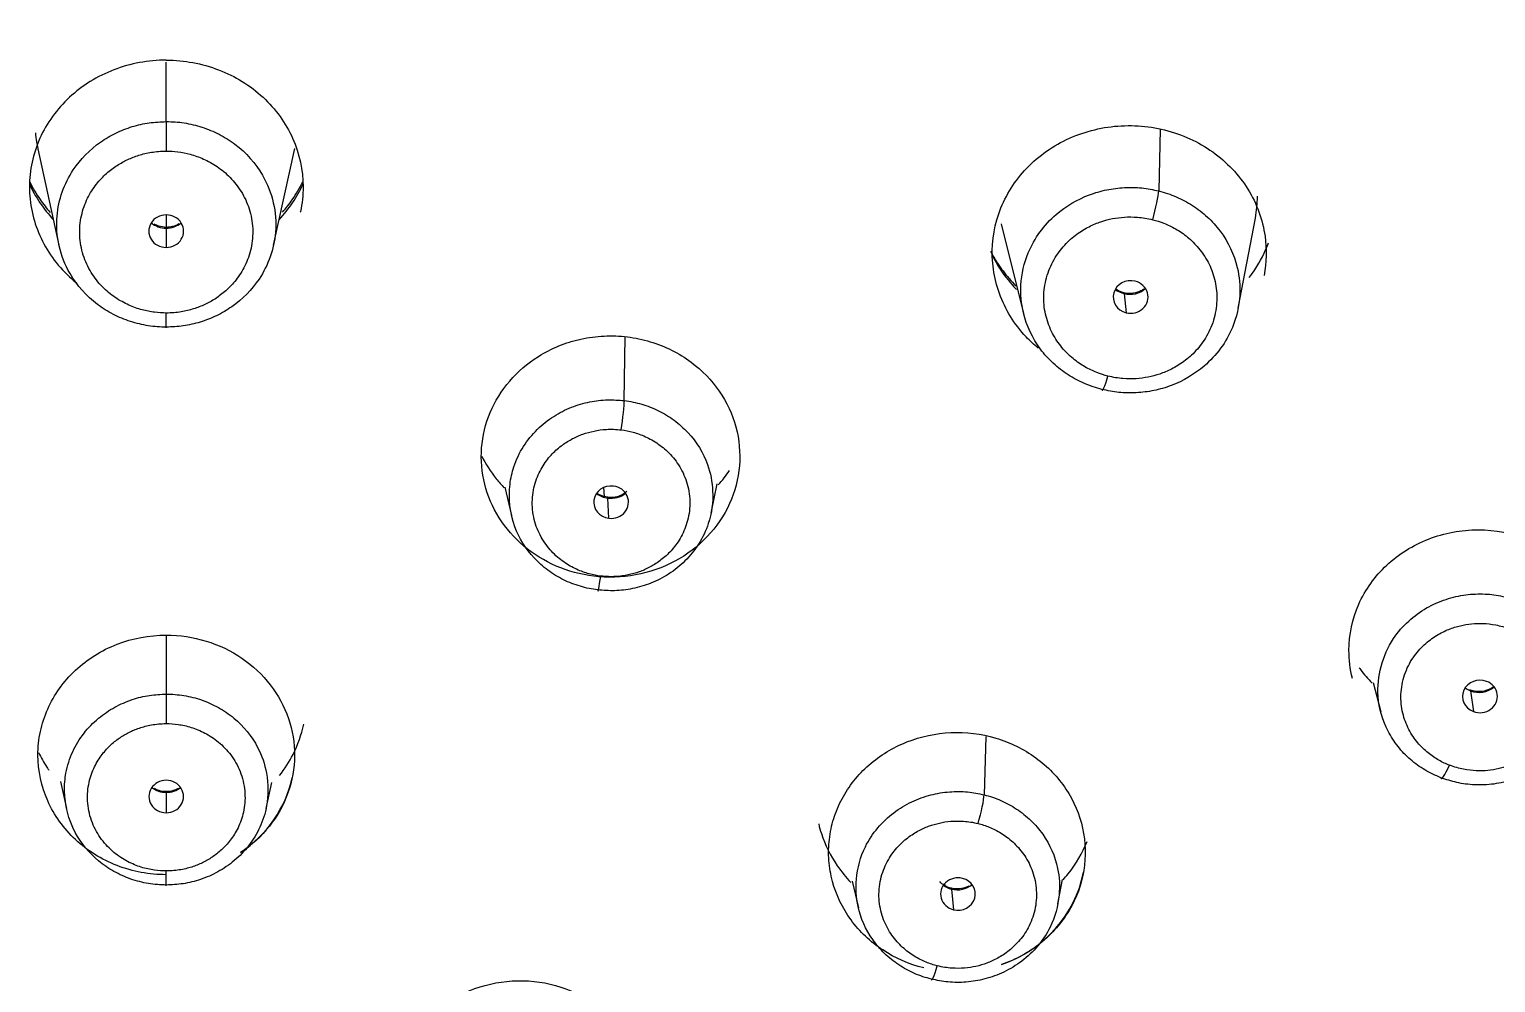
# Model space of a CAD drawing. Extents: x 0 to 1354, y 3495 to 4487.
# Drawn here: x 461.39 to 480.43, y 4143.92 to 4156.29 of the extents above; entities that cross this region are included whole.
import ezdxf

# ---------------------------------------------------------------- set-up
doc = ezdxf.new("R2010")
doc.units = 0
doc.header["$LTSCALE"] = 30
doc.header["$MEASUREMENT"] = 0
doc.layers.add('\\M+5B3DF\\M+5B4E7\\M+5CFDF', color=3, linetype='CONTINUOUS', lineweight=9)

msp = doc.modelspace()

# ---------------------------------------------------------------- linework, layer by layer
at = {"layer": '\\M+5B3DF\\M+5B4E7\\M+5CFDF', "color": 0, "lineweight": -3}
for p, q in [((463.166, 4155.096), (463.166, 4155.867)), ((463.166, 4155.096), (463.166, 4154.713)), ((476.072, 4154.999), (476.053, 4154.197)), ((461.497, 4154.744), (461.773, 4153.493)), ((464.56, 4153.493), (464.835, 4154.745)), ((463.166, 4153.885), (463.166, 4153.724)), ((474.009, 4153.77), (474.299, 4152.605)), ((477.085, 4152.675), (477.308, 4153.845)), ((463.166, 4153.714), (463.166, 4153.724)), ((463.166, 4153.714), (463.166, 4153.463)), ((475.604, 4152.863), (475.629, 4152.616)), ((463.166, 4152.419), (463.166, 4152.612)), ((469.114, 4151.476), (469.125, 4152.305)), ((467.564, 4150.352), (467.649, 4149.984)), ((468.856, 4150.233), (468.85, 4150.35)), ((470.24, 4150.014), (470.318, 4150.394)), ((468.914, 4149.949), (468.9, 4150.211)), ((463.166, 4148.433), (463.166, 4147.668)), ((463.166, 4147.668), (463.166, 4147.285)), ((478.837, 4147.82), (478.935, 4147.438)), ((480.1, 4147.711), (480.139, 4147.444)), ((473.806, 4147.116), (473.785, 4146.362)), ((461.795, 4146.533), (461.87, 4146.183)), ((464.462, 4146.183), (464.535, 4146.521)), ((463.166, 4146.393), (463.166, 4146.403)), ((463.166, 4146.393), (463.166, 4146.128)), ((463.166, 4145.18), (463.166, 4145.373)), ((472.071, 4145.239), (472.153, 4144.894)), ((473.272, 4145.209), (473.274, 4145.184)), ((474.744, 4144.946), (474.805, 4145.264)), ((473.362, 4145.139), (473.387, 4144.871))]:
    msp.add_line(p, q, dxfattribs=at)
for centre, major_axis, ratio, start_param, end_param in [((463.166, 4155.029), (1.943, 0), 0.94582, 3.557279, 3.857724), ((463.166, 4155.029), (-1.943, 0), 0.94582, 2.425461, 2.725906), ((475.975, 4153.93), (-0.073, -0.291), 0.092301, 1.217547, 2.753017), ((463.166, 4153.674), (0.226, 0), 0.93479, 1.570796, 4.712389), ((463.166, 4153.992), (-0.294, 0), 0.94582, 0.852256, 1.570796), ((463.166, 4153.674), (0.226, 0), 0.93479, 4.712389, 7.853982), ((463.166, 4153.992), (-0.294, 0), 0.94582, 1.570796, 2.289337), ((475.688, 4152.82), (0.226, 0), 0.934732, 1.30678, 4.448372), ((475.688, 4152.82), (0.226, 0), 0.934732, 4.448372, 7.589965), ((475.679, 4153.131), (-0.292, -0.008), 0.94557, 0.836616, 1.283211), ((475.526, 4152.583), (0.073, 0.291), 0.092301, 6.034236, 6.275404), ((475.679, 4153.131), (-0.292, -0.008), 0.94557, 1.283211, 2.301727), ((475.393, 4151.901), (0.073, 0.291), 0.092301, 2.892643, 4.35914), ((469.075, 4151.203), (-0.037, -0.298), 0.046549, 1.208999, 2.741549), ((468.943, 4150.158), (0.225, 0), 0.9347, 1.438936, 4.580528), ((468.943, 4150.158), (0.225, 0), 0.9347, 4.580528, 7.722121), ((468.939, 4150.488), (-0.296, -0.004), 0.944942, 0.877205, 1.428065), ((468.861, 4149.923), (-0.037, -0.298), 0.046549, 2.881175, 3.135003), ((468.939, 4150.488), (-0.296, -0.004), 0.944942, 1.428065, 2.262894), ((468.808, 4149.306), (0.037, 0.298), 0.046549, 2.881175, 4.350592), ((480.225, 4147.638), (0.226, 0.001), 0.934583, 1.175439, 4.317031), ((480.213, 4147.97), (-0.296, -0.011), 0.94425, 0.879927, 1.143378), ((479.986, 4147.443), (0.108, 0.28), 0.136474, 6.045744, 6.281027), ((480.213, 4147.97), (-0.296, -0.011), 0.94425, 1.143378, 2.257221), ((480.225, 4147.638), (0.226, 0.001), 0.934583, 4.317031, 7.458624), ((479.829, 4146.852), (0.108, 0.28), 0.136474, 2.904152, 4.373342), ((463.166, 4146.339), (0.225, 0), 0.934626, 1.570796, 4.712389), ((463.166, 4146.339), (0.225, 0), 0.934626, 4.712389, 7.853982), ((463.166, 4146.898), (-1.669, 0), 0.94398, 2.186699, 2.940223), ((463.166, 4146.672), (-0.296, 0), 0.94398, 0.884652, 1.570796), ((463.166, 4146.672), (-0.296, 0), 0.94398, 1.570796, 2.25694), ((473.708, 4146.096), (0.073, 0.291), 0.092301, 4.35914, 5.888469), ((473.446, 4145.074), (0.225, 0), 0.934575, 1.307503, 4.449096), ((473.438, 4145.408), (-0.296, -0.007), 0.943636, 0.885421, 1.288182), ((473.438, 4145.408), (-0.296, -0.007), 0.943636, 1.288182, 2.253487), ((473.446, 4145.074), (0.225, 0), 0.934575, 4.449096, 7.590688), ((473.433, 4145.635), (1.669, 0.037), 0.943636, 5.045678, 6.082513), ((473.284, 4144.859), (0.073, 0.291), 0.092301, 6.028095, 6.281101), ((473.178, 4144.249), (-0.073, -0.291), 0.092301, 6.028095, 7.500733)]:
    msp.add_ellipse(centre, major_axis=major_axis, ratio=ratio, start_param=start_param, end_param=end_param, dxfattribs=at)
for points, knots in [([(498.896, 4161.358), (499.104, 4161.278), (499.527, 4161.115), (500.165, 4160.855), (500.818, 4160.577), (501.484, 4160.28), (502.163, 4159.963), (502.854, 4159.623), (503.554, 4159.259), (504.263, 4158.871), (504.98, 4158.455), (505.703, 4158.01), (506.431, 4157.534), (507.163, 4157.025), (507.897, 4156.481), (508.633, 4155.903), (509.368, 4155.287), (510.101, 4154.635), (510.829, 4153.946), (511.549, 4153.221), (512.259, 4152.461), (512.958, 4151.663), (513.643, 4150.827), (514.312, 4149.95), (514.965, 4149.032), (515.597, 4148.076), (516.206, 4147.085), (516.787, 4146.061), (517.339, 4145.009), (517.862, 4143.931), (518.353, 4142.831), (518.816, 4141.711), (519.252, 4140.565), (519.663, 4139.383), (520.052, 4138.154), (520.425, 4136.867), (520.78, 4135.513), (521.117, 4134.086), (521.433, 4132.58), (521.729, 4130.991), (522.004, 4129.315), (522.257, 4127.548), (522.488, 4125.688), (522.695, 4123.734), (522.877, 4121.685), (523.03, 4119.554), (523.153, 4117.367), (523.244, 4115.167), (523.304, 4113.004), (523.33, 4110.903), (523.326, 4108.866), (523.294, 4106.878), (523.237, 4104.928), (523.157, 4103.02), (523.055, 4101.158), (522.931, 4099.346), (522.783, 4097.572), (522.609, 4095.814), (522.406, 4094.05), (522.167, 4092.265), (521.885, 4090.452), (521.553, 4088.611), (521.166, 4086.749), (520.721, 4084.878), (520.215, 4083.014), (519.647, 4081.177), (519.022, 4079.382), (518.347, 4077.652), (517.618, 4075.978), (516.824, 4074.346), (515.945, 4072.732), (514.964, 4071.131), (513.847, 4069.542), (512.566, 4067.974), (511.116, 4066.445), (509.497, 4064.997), (507.728, 4063.662), (505.837, 4062.44), (503.854, 4061.299), (501.782, 4060.223), (499.625, 4059.195), (497.407, 4058.173), (495.164, 4057.106), (492.948, 4055.937), (490.822, 4054.604), (489.147, 4053.34), (487.855, 4052.208), (486.876, 4051.253), (485.891, 4050.176), (484.918, 4048.973), (483.971, 4047.627), (483.063, 4046.089), (482.199, 4044.282), (481.374, 4042.126), (480.619, 4039.549), (480.001, 4036.51), (479.573, 4033.021), (479.348, 4029.166), (479.203, 4025.046), (479.079, 4020.693), (478.965, 4016.03), (478.866, 4010.967), (478.814, 4007.437), (478.787, 4005.599)], [0, 0, 0, 0, 0.003544, 0.007201, 0.01097, 0.014848, 0.018837, 0.022935, 0.027142, 0.031459, 0.035888, 0.040431, 0.045095, 0.049884, 0.054803, 0.059853, 0.065035, 0.070349, 0.07579, 0.08135, 0.087022, 0.092807, 0.09872, 0.104773, 0.110967, 0.117287, 0.123715, 0.130231, 0.136819, 0.143468, 0.150168, 0.156906, 0.163715, 0.170668, 0.177844, 0.185322, 0.193141, 0.201338, 0.209948, 0.219002, 0.228521, 0.238531, 0.249049, 0.260084, 0.271644, 0.283691, 0.296093, 0.308564, 0.320791, 0.332572, 0.343982, 0.355131, 0.366093, 0.376851, 0.387326, 0.397512, 0.40746, 0.417323, 0.427267, 0.437362, 0.447647, 0.458143, 0.468826, 0.479621, 0.490447, 0.501223, 0.511855, 0.522246, 0.532261, 0.542305, 0.552449, 0.562759, 0.573377, 0.584445, 0.595968, 0.607757, 0.619676, 0.631715, 0.643918, 0.656335, 0.669021, 0.682018, 0.695271, 0.708641, 0.722035, 0.735445, 0.742244, 0.74954, 0.757318, 0.765556, 0.774232, 0.783549, 0.793975, 0.806052, 0.820158, 0.836493, 0.855109, 0.875694, 0.897487, 0.920175, 0.944378, 0.971031, 1, 1, 1, 1]), ([(498.594, 4160.306), (500.412, 4159.607), (502.18, 4158.798), (504.693, 4157.371), (505.508, 4156.859), (507.078, 4155.765), (507.835, 4155.182), (510.014, 4153.338), (511.347, 4151.984), (513.746, 4149.084), (514.807, 4147.534), (516.658, 4144.299), (517.447, 4142.612), (518.801, 4139.163), (519.358, 4137.397), (520.298, 4133.824), (520.676, 4132.017), (521.302, 4128.381), (521.551, 4126.553), (521.958, 4122.889), (522.114, 4121.052), (522.354, 4117.373), (522.439, 4115.532), (522.593, 4110.005), (522.551, 4106.318), (522.285, 4100.795), (522.163, 4098.955), (521.826, 4095.284), (521.614, 4093.452), (521.072, 4089.804), (520.74, 4087.988), (519.919, 4084.388), (519.431, 4082.604), (518.265, 4079.09), (517.593, 4077.358), (516.413, 4074.831), (515.992, 4074), (515.085, 4072.37), (514.6, 4071.57), (513.029, 4069.241), (511.819, 4067.782), (509.771, 4065.801), (509.049, 4065.177), (507.535, 4064.004), (506.744, 4063.455), (505.118, 4062.415), (504.283, 4061.925), (502.586, 4060.987), (501.724, 4060.54), (499.108, 4059.247), (497.325, 4058.447), (494.701, 4057.158), (493.835, 4056.713), (492.142, 4055.761), (491.317, 4055.252), (489.725, 4054.156), (488.957, 4053.57), (487.49, 4052.318), (486.792, 4051.652), (485.471, 4050.241), (484.848, 4049.497), (483.701, 4047.936), (483.179, 4047.117), (482.26, 4045.409), (481.86, 4044.522), (481.151, 4042.708), (480.842, 4041.781), (480.036, 4038.964), (479.665, 4037.037), (479.158, 4033.15), (479.026, 4031.189), (478.834, 4027.264), (478.769, 4025.298), (478.647, 4021.363), (478.591, 4019.394), (478.444, 4013.486), (478.372, 4009.543), (478.322, 4005.599)], [0, 0, 0, 0, 0.03125, 0.03125, 0.046875, 0.046875, 0.0625, 0.0625, 0.09375, 0.09375, 0.125, 0.125, 0.15625, 0.15625, 0.1875, 0.1875, 0.21875, 0.21875, 0.25, 0.25, 0.28125, 0.28125, 0.3125, 0.3125, 0.375, 0.375, 0.40625, 0.40625, 0.4375, 0.4375, 0.46875, 0.46875, 0.5, 0.5, 0.53125, 0.53125, 0.546875, 0.546875, 0.5625, 0.5625, 0.59375, 0.59375, 0.609375, 0.609375, 0.625, 0.625, 0.640625, 0.640625, 0.65625, 0.65625, 0.6875, 0.6875, 0.703125, 0.703125, 0.71875, 0.71875, 0.734375, 0.734375, 0.75, 0.75, 0.765625, 0.765625, 0.78125, 0.78125, 0.796875, 0.796875, 0.8125, 0.8125, 0.84375, 0.84375, 0.875, 0.875, 0.90625, 0.90625, 0.9375, 0.9375, 1, 1, 1, 1]), ([(498.048, 4158.561), (499.537, 4157.987), (500.991, 4157.335), (503.081, 4156.207), (503.762, 4155.806), (505.084, 4154.951), (505.725, 4154.496), (507.584, 4153.058), (508.739, 4152.003), (510.862, 4149.74), (511.83, 4148.532), (513.568, 4145.995), (514.339, 4144.667), (515.694, 4141.93), (516.278, 4140.521), (517.804, 4136.224), (518.517, 4133.268), (519.308, 4128.796), (519.526, 4127.298), (519.894, 4124.296), (520.044, 4122.791), (520.417, 4118.271), (520.56, 4115.25), (520.636, 4110.717), (520.638, 4109.206), (520.597, 4106.184), (520.554, 4104.673), (520.42, 4101.654), (520.327, 4100.145), (520.086, 4097.131), (519.937, 4095.626), (519.387, 4091.124), (518.877, 4088.136), (517.767, 4083.729), (517.34, 4082.272), (516.354, 4079.399), (515.796, 4077.981), (514.522, 4075.209), (513.81, 4073.852), (512.18, 4071.249), (511.258, 4070.005), (509.698, 4068.277), (509.148, 4067.723), (507.992, 4066.671), (507.385, 4066.174), (505.494, 4064.757), (504.148, 4063.913), (502.068, 4062.746), (501.364, 4062.374), (499.94, 4061.655), (499.22, 4061.307), (497.053, 4060.279), (495.596, 4059.613), (493.446, 4058.543), (492.736, 4058.174), (491.338, 4057.396), (490.652, 4056.987), (489.311, 4056.118), (488.657, 4055.66), (487.706, 4054.933), (487.393, 4054.684), (486.779, 4054.174), (486.478, 4053.913), (485.881, 4053.384), (485.585, 4053.118), (484.991, 4052.582), (484.694, 4052.312), (483.812, 4051.489), (483.237, 4050.921), (482.168, 4049.711), (481.671, 4049.072), (480.772, 4047.729), (480.371, 4047.025), (479.653, 4045.576), (479.334, 4044.832), (478.76, 4043.32), (478.506, 4042.552), (477.821, 4040.226), (477.47, 4038.645), (477.193, 4037.052)], [0, 0, 0, 0, 0.03125, 0.03125, 0.046875, 0.046875, 0.0625, 0.0625, 0.09375, 0.09375, 0.125, 0.125, 0.15625, 0.15625, 0.1875, 0.1875, 0.25, 0.25, 0.28125, 0.28125, 0.3125, 0.3125, 0.375, 0.375, 0.40625, 0.40625, 0.4375, 0.4375, 0.46875, 0.46875, 0.5, 0.5, 0.5625, 0.5625, 0.59375, 0.59375, 0.625, 0.625, 0.65625, 0.65625, 0.6875, 0.6875, 0.703125, 0.703125, 0.71875, 0.71875, 0.75, 0.75, 0.765625, 0.765625, 0.78125, 0.78125, 0.8125, 0.8125, 0.828125, 0.828125, 0.84375, 0.84375, 0.859375, 0.859375, 0.867188, 0.867188, 0.875, 0.875, 0.882813, 0.882813, 0.890625, 0.890625, 0.90625, 0.90625, 0.921875, 0.921875, 0.9375, 0.9375, 0.953125, 0.953125, 0.96875, 0.96875, 1, 1, 1, 1]), ([(477.479, 4036.988), (477.514, 4037.19), (477.594, 4037.649), (477.743, 4038.418), (477.942, 4039.344), (478.182, 4040.346), (478.558, 4041.75), (479.034, 4043.258), (479.749, 4045.107), (480.557, 4046.812), (481.569, 4048.451), (482.475, 4049.612), (483.174, 4050.395), (483.72, 4050.964), (484.274, 4051.514), (484.896, 4052.101), (485.556, 4052.699), (486.279, 4053.336), (487.009, 4053.963), (487.729, 4054.55), (488.497, 4055.146), (489.606, 4055.948), (491.134, 4056.933), (493.076, 4058.015), (495.111, 4059.026), (497.684, 4060.238), (500.38, 4061.506), (502.737, 4062.753), (504.255, 4063.645), (505.394, 4064.366), (507.42, 4065.757), (509.41, 4067.484), (511.2, 4069.52), (512.347, 4071.021), (513.485, 4072.763), (514.592, 4074.748), (515.655, 4076.97), (516.656, 4079.43), (517.576, 4082.125), (518.696, 4086.112), (519.683, 4091.185), (520.366, 4097.065), (520.727, 4102.371), (520.873, 4107.087), (520.883, 4111.209), (520.799, 4114.734), (520.663, 4117.66), (520.51, 4119.989), (520.37, 4121.722), (520.265, 4122.858), (520.029, 4125.221), (519.591, 4128.685), (518.759, 4133.098), (517.87, 4136.521), (516.72, 4140.04), (515.134, 4143.756), (512.786, 4147.647), (510.218, 4150.803), (507.625, 4153.277), (505.162, 4155.143), (502.955, 4156.485), (501.114, 4157.427), (499.704, 4158.062), (498.76, 4158.452), (498.289, 4158.636), (498.135, 4158.696)], [0, 0, 0, 0, 0.003976, 0.009037, 0.015181, 0.02234, 0.029033, 0.04339, 0.053009, 0.067553, 0.080041, 0.090497, 0.096214, 0.100508, 0.105868, 0.11143, 0.117193, 0.123269, 0.130297, 0.136094, 0.141538, 0.149425, 0.163015, 0.17726, 0.192999, 0.207436, 0.232823, 0.251111, 0.25955, 0.267329, 0.277588, 0.307897, 0.319194, 0.331856, 0.345879, 0.361259, 0.378, 0.3961, 0.415561, 0.436382, 0.481194, 0.521892, 0.558479, 0.590959, 0.619335, 0.643607, 0.663774, 0.679837, 0.691795, 0.699649, 0.703397, 0.740803, 0.771616, 0.795835, 0.813454, 0.847523, 0.878173, 0.905401, 0.929204, 0.949582, 0.966531, 0.980047, 0.990129, 0.99678, 1, 1, 1, 1]), ([(463.166, 4155.893), (463.049, 4155.893), (462.933, 4155.882), (462.706, 4155.84), (462.593, 4155.809), (462.378, 4155.726), (462.276, 4155.676), (462.083, 4155.557), (461.992, 4155.487), (461.746, 4155.26), (461.614, 4155.077), (461.436, 4154.681), (461.39, 4154.464), (461.389, 4154.142), (461.401, 4154.033), (461.446, 4153.822), (461.48, 4153.719), (461.568, 4153.519), (461.624, 4153.422), (461.752, 4153.243), (461.826, 4153.159), (461.942, 4153.051), (461.976, 4153.022), (462.011, 4152.994)], [0, 0, 0, 0, 0.080652, 0.080652, 0.161303, 0.161303, 0.241955, 0.241955, 0.322607, 0.322607, 0.48391, 0.48391, 0.645213, 0.645213, 0.725865, 0.725865, 0.806517, 0.806517, 0.887168, 0.887168, 0.96782, 0.96782, 1, 1, 1, 1]), ([(463.166, 4155.893), (463.284, 4155.893), (463.399, 4155.882), (463.626, 4155.84), (463.739, 4155.809), (463.954, 4155.726), (464.056, 4155.676), (464.249, 4155.557), (464.341, 4155.487), (464.586, 4155.26), (464.719, 4155.077), (464.896, 4154.681), (464.942, 4154.464), (464.943, 4154.142), (464.931, 4154.033), (464.908, 4153.925), (464.907, 4153.922), (464.907, 4153.92)], [0, 0, 0, 0, 0.110819, 0.110819, 0.221637, 0.221637, 0.332456, 0.332456, 0.443275, 0.443275, 0.664912, 0.664912, 0.88655, 0.88655, 0.997368, 0.997368, 1, 1, 1, 1]), ([(461.748, 4153.87), (461.748, 4153.87), (461.766, 4154.082), (461.897, 4154.451), (462.228, 4154.787), (462.508, 4154.952), (462.721, 4155.035), (462.942, 4155.087), (463.092, 4155.093), (463.166, 4155.096)], [0, 0, 0, 0, 0.000016, 0.319397, 0.567663, 0.678525, 0.78753, 0.894686, 1, 1, 1, 1]), ([(463.166, 4155.096), (463.205, 4155.095), (463.283, 4155.094), (463.399, 4155.08), (463.516, 4155.057), (463.631, 4155.025), (463.744, 4154.983), (463.853, 4154.932), (463.959, 4154.872), (464.176, 4154.723), (464.503, 4154.358), (464.605, 4153.917), (464.585, 4153.663)], [0, 0, 0, 0, 0.049979, 0.100476, 0.151493, 0.203029, 0.255087, 0.307666, 0.360769, 0.414396, 0.653932, 1, 1, 1, 1]), ([(461.467, 4154.951), (461.47, 4154.911), (461.475, 4154.872), (461.485, 4154.804), (461.491, 4154.775), (461.497, 4154.746)], [0, 0, 0, 0, 0.572546, 0.572546, 1, 1, 1, 1]), ([(474.489, 4152.156), (474.433, 4152.202), (474.381, 4152.251), (474.255, 4152.385), (474.186, 4152.475), (474.013, 4152.755), (473.936, 4152.966), (473.876, 4153.393), (473.891, 4153.614), (473.981, 4153.926), (474.023, 4154.029), (474.126, 4154.222), (474.187, 4154.313), (474.328, 4154.485), (474.409, 4154.565), (474.583, 4154.706), (474.677, 4154.769), (474.881, 4154.878), (474.987, 4154.922), (475.206, 4154.991), (475.321, 4155.016), (475.668, 4155.058), (475.903, 4155.044), (476.13, 4154.988)], [0, 0, 0, 0, 0.046903, 0.046903, 0.120219, 0.120219, 0.266849, 0.266849, 0.413479, 0.413479, 0.486794, 0.486794, 0.560109, 0.560109, 0.633424, 0.633424, 0.70674, 0.70674, 0.780055, 0.780055, 0.85337, 0.85337, 1, 1, 1, 1]), ([(476.13, 4154.988), (476.244, 4154.959), (476.353, 4154.921), (476.561, 4154.826), (476.661, 4154.768), (476.846, 4154.637), (476.93, 4154.563), (477.084, 4154.401), (477.153, 4154.312), (477.327, 4154.032), (477.403, 4153.822), (477.457, 4153.441), (477.453, 4153.269), (477.421, 4153.101)], [0, 0, 0, 0, 0.132035, 0.132035, 0.26407, 0.26407, 0.396105, 0.396105, 0.52814, 0.52814, 0.79221, 0.79221, 1, 1, 1, 1]), ([(462.046, 4153.747), (462.05, 4153.79), (462.069, 4153.918), (462.139, 4154.109), (462.256, 4154.29), (462.391, 4154.43), (462.528, 4154.532), (462.664, 4154.606), (462.807, 4154.662), (462.968, 4154.701), (463.097, 4154.713), (463.166, 4154.713)], [0, 0, 0, 0, 0.058824, 0.176471, 0.294118, 0.411765, 0.529412, 0.647059, 0.764706, 0.882353, 1, 1, 1, 1]), ([(461.392, 4154.318), (461.431, 4154.238), (461.477, 4154.16), (461.569, 4154.026), (461.613, 4153.97), (461.66, 4153.917)], [0, 0, 0, 0, 0.562262, 0.562262, 1, 1, 1, 1]), ([(464.677, 4153.922), (464.722, 4153.973), (464.764, 4154.027), (464.855, 4154.158), (464.9, 4154.236), (464.939, 4154.316)], [0, 0, 0, 0, 0.427576, 0.427576, 1, 1, 1, 1]), ([(474.264, 4152.975), (474.272, 4153.118), (474.35, 4153.463), (474.663, 4153.89), (475.063, 4154.126), (475.375, 4154.216), (475.605, 4154.245), (475.833, 4154.242), (475.98, 4154.212), (476.053, 4154.197)], [0, 0, 0, 0, 0.179912, 0.434567, 0.636587, 0.72977, 0.821395, 0.91147, 1, 1, 1, 1]), ([(476.053, 4154.197), (476.091, 4154.187), (476.168, 4154.165), (476.28, 4154.122), (476.389, 4154.07), (476.493, 4154.009), (476.593, 4153.938), (476.687, 4153.859), (476.773, 4153.771), (476.938, 4153.571), (477.086, 4153.261), (477.111, 4152.964), (477.105, 4152.843)], [0, 0, 0, 0, 0.06207, 0.124821, 0.188254, 0.252369, 0.317168, 0.382653, 0.448824, 0.515683, 0.802226, 1, 1, 1, 1]), ([(463.166, 4152.429), (463.127, 4152.43), (463.049, 4152.432), (462.932, 4152.446), (462.816, 4152.469), (462.701, 4152.501), (462.588, 4152.543), (462.478, 4152.594), (462.372, 4152.654), (462.157, 4152.803), (461.827, 4153.169), (461.726, 4153.613), (461.748, 4153.87)], [0, 0, 0, 0, 0.049857, 0.100232, 0.151127, 0.20254, 0.254472, 0.30692, 0.359886, 0.413367, 0.650999, 1, 1, 1, 1]), ([(463.166, 4153.724), (463.131, 4153.725), (463.077, 4153.733), (463.028, 4153.754), (463.009, 4153.765)], [0, 0, 0, 0, 0.595107, 1, 1, 1, 1]), ([(463.33, 4153.769), (463.305, 4153.754), (463.252, 4153.731), (463.195, 4153.724), (463.166, 4153.724)], [0, 0, 0, 0, 0.527021, 1, 1, 1, 1]), ([(463.166, 4152.612), (463.117, 4152.612), (463.015, 4152.618), (462.856, 4152.649), (462.681, 4152.709), (462.503, 4152.807), (462.332, 4152.947), (462.185, 4153.132), (462.079, 4153.359), (462.04, 4153.574), (462.043, 4153.705), (462.046, 4153.747)], [0, 0, 0, 0, 0.117647, 0.235294, 0.352941, 0.470588, 0.588235, 0.705882, 0.82353, 0.941177, 1, 1, 1, 1]), ([(464.585, 4153.663), (464.585, 4153.661), (464.567, 4153.445), (464.435, 4153.074), (464.102, 4152.737), (463.823, 4152.573), (463.609, 4152.49), (463.389, 4152.439), (463.24, 4152.433), (463.166, 4152.429)], [0, 0, 0, 0, 0.003201, 0.32364, 0.569663, 0.680342, 0.788961, 0.895515, 1, 1, 1, 1]), ([(473.868, 4153.416), (473.896, 4153.362), (473.968, 4153.239), (474.082, 4153.088), (474.169, 4152.994), (474.201, 4152.963)], [0, 0, 0, 0, 0.324746, 0.763059, 1, 1, 1, 1]), ([(477.229, 4153.074), (477.254, 4153.106), (477.354, 4153.247), (477.432, 4153.4), (477.478, 4153.522)], [0, 0, 0, 0, 0.236509, 1, 1, 1, 1]), ([(473.888, 4153.368), (473.903, 4153.337), (473.978, 4153.195), (474.087, 4153.045), (474.189, 4152.934), (474.205, 4152.917)], [0, 0, 0, 0, 0.190538, 0.874611, 1, 1, 1, 1]), ([(475.316, 4151.621), (475.278, 4151.631), (475.201, 4151.652), (475.089, 4151.696), (474.98, 4151.748), (474.875, 4151.809), (474.776, 4151.88), (474.682, 4151.96), (474.595, 4152.047), (474.431, 4152.247), (474.284, 4152.557), (474.258, 4152.854), (474.264, 4152.975)], [0, 0, 0, 0, 0.062104, 0.124908, 0.188412, 0.252614, 0.317514, 0.383112, 0.449406, 0.516396, 0.801856, 1, 1, 1, 1]), ([(477.105, 4152.843), (477.097, 4152.7), (477.019, 4152.354), (476.704, 4151.927), (476.303, 4151.691), (475.993, 4151.601), (475.763, 4151.572), (475.535, 4151.576), (475.389, 4151.606), (475.316, 4151.621)], [0, 0, 0, 0, 0.179301, 0.436344, 0.636901, 0.730358, 0.82203, 0.911911, 1, 1, 1, 1]), ([(475.599, 4152.874), (475.566, 4152.883), (475.529, 4152.898), (475.499, 4152.92), (475.493, 4152.924)], [0, 0, 0, 0, 0.824764, 1, 1, 1, 1]), ([(475.859, 4152.921), (475.835, 4152.904), (475.777, 4152.875), (475.684, 4152.86), (475.624, 4152.868), (475.599, 4152.874)], [0, 0, 0, 0, 0.337664, 0.722033, 1, 1, 1, 1]), ([(467.998, 4152.049), (468.082, 4152.102), (468.171, 4152.148), (468.309, 4152.204), (468.356, 4152.221), (468.428, 4152.243), (468.453, 4152.25), (468.501, 4152.263), (468.526, 4152.269), (468.65, 4152.296), (468.75, 4152.309), (468.901, 4152.316), (468.951, 4152.317), (469.053, 4152.313), (469.104, 4152.309), (469.154, 4152.302)], [0, 0, 0, 0, 0.25, 0.25, 0.375, 0.375, 0.4375, 0.4375, 0.5, 0.5, 0.75, 0.75, 0.875, 0.875, 1, 1, 1, 1]), ([(468.716, 4149.198), (468.547, 4149.219), (468.385, 4149.263), (468.077, 4149.396), (467.935, 4149.483), (467.558, 4149.801), (467.378, 4150.086), (467.263, 4150.545), (467.249, 4150.705), (467.273, 4151.019), (467.311, 4151.176), (467.434, 4151.468), (467.52, 4151.607), (467.731, 4151.853), (467.856, 4151.96), (467.998, 4152.049)], [0, 0, 0, 0, 0.125, 0.125, 0.25, 0.25, 0.5, 0.5, 0.625, 0.625, 0.75, 0.75, 0.875, 0.875, 1, 1, 1, 1]), ([(469.982, 4151.974), (470.125, 4151.868), (470.246, 4151.743), (470.445, 4151.455), (470.517, 4151.3), (470.652, 4150.805), (470.623, 4150.452), (470.338, 4149.826), (470.085, 4149.56), (469.612, 4149.307), (469.439, 4149.247), (469.083, 4149.181), (468.898, 4149.176), (468.716, 4149.198)], [0, 0, 0, 0, 0.125, 0.125, 0.25, 0.25, 0.5, 0.5, 0.75, 0.75, 0.875, 0.875, 1, 1, 1, 1]), ([(467.63, 4150.393), (467.639, 4150.469), (467.677, 4150.64), (467.793, 4150.883), (467.973, 4151.105), (468.188, 4151.276), (468.421, 4151.395), (468.659, 4151.465), (468.892, 4151.493), (469.042, 4151.482), (469.114, 4151.476)], [0, 0, 0, 0, 0.114872, 0.263642, 0.404957, 0.538826, 0.665258, 0.784261, 0.895839, 1, 1, 1, 1]), ([(469.114, 4151.476), (469.152, 4151.471), (469.228, 4151.459), (469.341, 4151.431), (469.451, 4151.393), (469.559, 4151.346), (469.663, 4151.289), (469.762, 4151.222), (469.855, 4151.146), (470.03, 4150.975), (470.203, 4150.697), (470.256, 4150.419), (470.261, 4150.301)], [0, 0, 0, 0, 0.062413, 0.125601, 0.189564, 0.254304, 0.319823, 0.386121, 0.4532, 0.52106, 0.798951, 1, 1, 1, 1]), ([(467.263, 4150.757), (467.315, 4150.653), (467.406, 4150.51), (467.518, 4150.382), (467.554, 4150.344)], [0, 0, 0, 0, 0.691409, 1, 1, 1, 1]), ([(468.769, 4149.019), (468.731, 4149.025), (468.655, 4149.036), (468.542, 4149.065), (468.431, 4149.103), (468.323, 4149.15), (468.219, 4149.207), (468.12, 4149.274), (468.027, 4149.35), (467.855, 4149.518), (467.646, 4149.852), (467.607, 4150.207), (467.63, 4150.393)], [0, 0, 0, 0, 0.056317, 0.113273, 0.170868, 0.229102, 0.287973, 0.347481, 0.407626, 0.468406, 0.711955, 1, 1, 1, 1]), ([(470.261, 4150.301), (470.268, 4150.158), (470.236, 4149.916), (470.091, 4149.614), (469.913, 4149.392), (469.699, 4149.221), (469.465, 4149.101), (469.227, 4149.031), (468.993, 4149.002), (468.842, 4149.013), (468.769, 4149.019)], [0, 0, 0, 0, 0.195202, 0.329758, 0.457808, 0.579337, 0.694331, 0.80278, 0.904672, 1, 1, 1, 1]), ([(468.898, 4150.221), (468.863, 4150.226), (468.822, 4150.238), (468.785, 4150.257), (468.776, 4150.262)], [0, 0, 0, 0, 0.760966, 1, 1, 1, 1]), ([(469.148, 4150.297), (469.126, 4150.277), (469.072, 4150.241), (468.979, 4150.217), (468.918, 4150.218), (468.892, 4150.222)], [0, 0, 0, 0, 0.341911, 0.732189, 1, 1, 1, 1]), ([(478.569, 4147.872), (478.538, 4147.991), (478.523, 4148.113), (478.523, 4148.438), (478.567, 4148.644), (478.692, 4148.927), (478.745, 4149.019), (478.867, 4149.189), (478.936, 4149.268), (479.091, 4149.413), (479.178, 4149.479), (479.359, 4149.592), (479.456, 4149.64), (479.66, 4149.72), (479.766, 4149.749), (479.98, 4149.789), (480.091, 4149.799), (480.421, 4149.799), (480.639, 4149.759), (480.844, 4149.68)], [0, 0, 0, 0, 0.106325, 0.106325, 0.28506, 0.28506, 0.374427, 0.374427, 0.463795, 0.463795, 0.553162, 0.553162, 0.64253, 0.64253, 0.731897, 0.731897, 0.821265, 0.821265, 1, 1, 1, 1]), ([(478.902, 4147.636), (478.883, 4147.897), (478.983, 4148.27), (479.287, 4148.62), (479.522, 4148.791), (479.777, 4148.904), (480.035, 4148.963), (480.285, 4148.973), (480.517, 4148.944), (480.659, 4148.897), (480.727, 4148.874)], [0, 0, 0, 0, 0.309856, 0.425843, 0.536021, 0.640396, 0.738977, 0.831767, 0.918774, 1, 1, 1, 1]), ([(463.166, 4145.325), (463.056, 4145.325), (462.948, 4145.335), (462.735, 4145.374), (462.629, 4145.404), (462.427, 4145.482), (462.331, 4145.53), (462.15, 4145.643), (462.065, 4145.708), (461.834, 4145.923), (461.71, 4146.097), (461.544, 4146.471), (461.5, 4146.675), (461.5, 4146.979), (461.511, 4147.082), (461.553, 4147.281), (461.585, 4147.378), (461.668, 4147.566), (461.72, 4147.657), (461.841, 4147.826), (461.909, 4147.904), (462.065, 4148.049), (462.149, 4148.114), (462.329, 4148.227), (462.427, 4148.275), (462.729, 4148.393), (462.946, 4148.433), (463.166, 4148.433)], [0, 0, 0, 0, 0.0625, 0.0625, 0.125, 0.125, 0.1875, 0.1875, 0.25, 0.25, 0.375, 0.375, 0.5, 0.5, 0.5625, 0.5625, 0.625, 0.625, 0.6875, 0.6875, 0.75, 0.75, 0.8125, 0.8125, 0.875, 0.875, 1, 1, 1, 1]), ([(463.166, 4148.433), (463.343, 4148.433), (463.515, 4148.407), (463.85, 4148.305), (464.007, 4148.231), (464.432, 4147.941), (464.646, 4147.663), (464.806, 4147.197), (464.833, 4147.032), (464.831, 4146.707), (464.802, 4146.542), (464.692, 4146.234), (464.609, 4146.085), (464.402, 4145.824), (464.275, 4145.707), (464.13, 4145.611)], [0, 0, 0, 0, 0.125, 0.125, 0.25, 0.25, 0.5, 0.5, 0.625, 0.625, 0.75, 0.75, 0.875, 0.875, 1, 1, 1, 1]), ([(478.654, 4148.01), (478.66, 4148.002), (478.712, 4147.932), (478.769, 4147.865), (478.824, 4147.809)], [0, 0, 0, 0, 0.115746, 1, 1, 1, 1]), ([(461.845, 4146.415), (461.844, 4146.492), (461.858, 4146.666), (461.94, 4146.92), (462.087, 4147.162), (462.276, 4147.357), (462.491, 4147.503), (462.717, 4147.601), (462.943, 4147.658), (463.094, 4147.665), (463.166, 4147.668)], [0, 0, 0, 0, 0.115231, 0.263928, 0.40518, 0.538994, 0.665378, 0.784337, 0.895876, 1, 1, 1, 1]), ([(463.166, 4147.668), (463.204, 4147.667), (463.281, 4147.665), (463.397, 4147.65), (463.512, 4147.627), (463.626, 4147.593), (463.737, 4147.548), (463.845, 4147.494), (463.948, 4147.431), (464.145, 4147.282), (464.354, 4147.027), (464.446, 4146.758), (464.467, 4146.642)], [0, 0, 0, 0, 0.062448, 0.125679, 0.189692, 0.25449, 0.320074, 0.386444, 0.453601, 0.521547, 0.799027, 1, 1, 1, 1]), ([(481.541, 4147.811), (481.558, 4147.553), (481.457, 4147.185), (481.156, 4146.839), (480.922, 4146.667), (480.668, 4146.554), (480.41, 4146.494), (480.16, 4146.484), (479.926, 4146.513), (479.784, 4146.56), (479.715, 4146.583)], [0, 0, 0, 0, 0.30684, 0.422729, 0.533015, 0.637686, 0.736729, 0.830134, 0.917894, 1, 1, 1, 1]), ([(480.395, 4147.758), (480.387, 4147.753), (480.352, 4147.73), (480.278, 4147.702), (480.179, 4147.698), (480.12, 4147.713), (480.094, 4147.723)], [0, 0, 0, 0, 0.097826, 0.411568, 0.741371, 1, 1, 1, 1]), ([(479.715, 4146.583), (479.68, 4146.598), (479.609, 4146.627), (479.508, 4146.682), (479.412, 4146.746), (479.321, 4146.818), (479.236, 4146.898), (479.159, 4146.987), (479.09, 4147.082), (478.97, 4147.287), (478.914, 4147.479), (478.902, 4147.636), (478.902, 4147.636)], [0, 0, 0, 0, 0.079086, 0.159072, 0.239956, 0.321737, 0.404415, 0.487989, 0.572458, 0.657821, 0.999961, 1, 1, 1, 1]), ([(464.637, 4146.611), (464.704, 4146.697), (464.839, 4146.908), (464.922, 4147.141), (464.951, 4147.276)], [0, 0, 0, 0, 0.438401, 1, 1, 1, 1]), ([(473.001, 4144.115), (472.809, 4144.163), (472.631, 4144.241), (472.308, 4144.455), (472.169, 4144.586), (471.946, 4144.89), (471.865, 4145.059), (471.793, 4145.327), (471.777, 4145.417), (471.764, 4145.599), (471.766, 4145.692), (471.787, 4145.875), (471.806, 4145.964), (471.861, 4146.14), (471.897, 4146.227), (471.985, 4146.391), (472.036, 4146.469), (472.153, 4146.616), (472.219, 4146.685), (472.434, 4146.874), (472.602, 4146.976), (472.963, 4147.118), (473.159, 4147.16), (473.55, 4147.177), (473.75, 4147.153), (474.123, 4147.042), (474.301, 4146.955), (474.61, 4146.73), (474.745, 4146.591), (474.951, 4146.28), (475.026, 4146.106), (475.104, 4145.748), (475.109, 4145.561), (475.05, 4145.199), (474.985, 4145.022), (474.842, 4144.782), (474.786, 4144.705), (474.662, 4144.563), (474.594, 4144.498), (474.371, 4144.318), (474.198, 4144.223), (474.012, 4144.159)], [0, 0, 0, 0, 0.0625, 0.0625, 0.125, 0.125, 0.1875, 0.1875, 0.21875, 0.21875, 0.25, 0.25, 0.28125, 0.28125, 0.3125, 0.3125, 0.34375, 0.34375, 0.375, 0.375, 0.4375, 0.4375, 0.5, 0.5, 0.5625, 0.5625, 0.625, 0.625, 0.6875, 0.6875, 0.75, 0.75, 0.8125, 0.8125, 0.875, 0.875, 0.90625, 0.90625, 0.9375, 0.9375, 1, 1, 1, 1]), ([(461.507, 4146.911), (461.539, 4146.845), (461.584, 4146.767), (461.634, 4146.693), (461.643, 4146.681)], [0, 0, 0, 0, 0.827822, 1, 1, 1, 1]), ([(464.467, 4146.642), (464.493, 4146.501), (464.495, 4146.257), (464.393, 4145.94), (464.247, 4145.699), (464.059, 4145.504), (463.844, 4145.357), (463.618, 4145.259), (463.39, 4145.201), (463.239, 4145.194), (463.166, 4145.191)], [0, 0, 0, 0, 0.195547, 0.329942, 0.457866, 0.579306, 0.69425, 0.802686, 0.904606, 1, 1, 1, 1]), ([(463.166, 4145.191), (463.128, 4145.192), (463.05, 4145.194), (462.934, 4145.209), (462.819, 4145.233), (462.705, 4145.267), (462.594, 4145.311), (462.486, 4145.365), (462.383, 4145.429), (462.19, 4145.575), (461.936, 4145.881), (461.849, 4146.228), (461.845, 4146.415)], [0, 0, 0, 0, 0.056377, 0.113393, 0.171049, 0.229342, 0.288274, 0.347843, 0.408049, 0.468891, 0.711804, 1, 1, 1, 1]), ([(463.172, 4146.403), (463.137, 4146.403), (463.083, 4146.41), (463.032, 4146.431), (463.014, 4146.441)], [0, 0, 0, 0, 0.598389, 1, 1, 1, 1]), ([(463.319, 4146.441), (463.299, 4146.43), (463.25, 4146.411), (463.197, 4146.403), (463.166, 4146.403)], [0, 0, 0, 0, 0.439165, 1, 1, 1, 1]), ([(472.127, 4145.266), (472.14, 4145.412), (472.206, 4145.652), (472.394, 4145.936), (472.603, 4146.134), (472.84, 4146.277), (473.088, 4146.366), (473.333, 4146.406), (473.568, 4146.406), (473.714, 4146.376), (473.785, 4146.362)], [0, 0, 0, 0, 0.198817, 0.333464, 0.461369, 0.582541, 0.696985, 0.804706, 0.90571, 1, 1, 1, 1]), ([(473.785, 4146.362), (473.822, 4146.352), (473.896, 4146.331), (474.003, 4146.289), (474.108, 4146.238), (474.208, 4146.178), (474.304, 4146.108), (474.393, 4146.03), (474.475, 4145.944), (474.624, 4145.752), (474.755, 4145.457), (474.77, 4145.177), (474.759, 4145.061)], [0, 0, 0, 0, 0.062626, 0.126035, 0.19023, 0.255211, 0.320979, 0.387535, 0.454881, 0.523017, 0.801323, 1, 1, 1, 1]), ([(471.638, 4145.983), (471.648, 4145.941), (471.702, 4145.751), (471.832, 4145.488), (471.99, 4145.292), (472.054, 4145.225)], [0, 0, 0, 0, 0.149677, 0.686302, 1, 1, 1, 1]), ([(474.811, 4145.259), (474.834, 4145.284), (474.962, 4145.435), (475.062, 4145.606), (475.122, 4145.755)], [0, 0, 0, 0, 0.169166, 1, 1, 1, 1]), ([(473.101, 4143.969), (473.064, 4143.979), (472.99, 4144), (472.882, 4144.042), (472.777, 4144.093), (472.677, 4144.154), (472.581, 4144.223), (472.492, 4144.302), (472.411, 4144.388), (472.264, 4144.576), (472.133, 4144.869), (472.117, 4145.148), (472.127, 4145.266)], [0, 0, 0, 0, 0.06307, 0.126856, 0.191357, 0.256573, 0.322503, 0.389147, 0.456503, 0.524571, 0.79636, 1, 1, 1, 1]), ([(473.363, 4145.148), (473.329, 4145.157), (473.272, 4145.179), (473.228, 4145.216), (473.21, 4145.235)], [0, 0, 0, 0, 0.53886, 1, 1, 1, 1]), ([(513.427, 4145.187), (513.48, 4145.097), (513.748, 4144.642), (514.216, 4143.801), (514.803, 4142.642), (515.35, 4141.432), (515.869, 4140.179), (516.359, 4138.882), (516.811, 4137.542), (517.231, 4136.161), (517.62, 4134.741), (517.972, 4133.281), (518.295, 4131.785), (518.589, 4130.252), (518.853, 4128.684), (519.088, 4127.081), (519.299, 4125.445), (519.489, 4123.776), (519.654, 4122.075), (519.8, 4120.342), (519.923, 4118.577), (520.022, 4116.78), (520.104, 4114.952), (520.159, 4113.093), (520.192, 4111.204), (520.2, 4109.283), (520.184, 4107.333), (520.142, 4105.353), (520.072, 4103.343), (519.968, 4101.304), (519.836, 4099.236), (519.661, 4097.14), (519.446, 4095.017), (519.186, 4092.868), (518.862, 4090.696), (518.475, 4088.503), (518.008, 4086.292), (517.445, 4084.07), (516.895, 4082.18), (516.378, 4080.628), (515.937, 4079.415), (515.462, 4078.213), (514.953, 4077.023), (514.411, 4075.846), (513.823, 4074.688), (513.197, 4073.548), (512.522, 4072.431), (511.794, 4071.344), (511.016, 4070.288), (510.174, 4069.274), (509.278, 4068.301), (508.329, 4067.373), (507.318, 4066.502), (506.265, 4065.677), (505.158, 4064.913), (504.025, 4064.185), (502.866, 4063.493), (501.681, 4062.841), (500.482, 4062.214), (499.267, 4061.612), (498.043, 4061.026), (496.814, 4060.45), (495.586, 4059.872), (494.366, 4059.28), (493.158, 4058.67), (491.963, 4058.037), (490.856, 4057.41), (489.844, 4056.784), (488.921, 4056.166), (488.019, 4055.52), (487.143, 4054.84), (486.294, 4054.129), (485.464, 4053.395), (484.636, 4052.653), (483.81, 4051.901), (483.006, 4051.122), (482.253, 4050.295), (481.546, 4049.429), (480.877, 4048.53), (480.429, 4047.791), (480.066, 4047.147), (479.712, 4046.488), (479.216, 4045.458), (478.637, 4044.031), (478.109, 4042.498), (477.688, 4040.993), (477.358, 4039.666), (477.064, 4038.345), (476.908, 4037.461), (476.83, 4037.021)], [0, 0, 0, 0, 0.002468, 0.012514, 0.022798, 0.033329, 0.044108, 0.055129, 0.066393, 0.077904, 0.089657, 0.101655, 0.113899, 0.126387, 0.139118, 0.152094, 0.165315, 0.17878, 0.192488, 0.20644, 0.220635, 0.235074, 0.249757, 0.264681, 0.279851, 0.295264, 0.31092, 0.326819, 0.34296, 0.359346, 0.375974, 0.392844, 0.409959, 0.427314, 0.444912, 0.462752, 0.480832, 0.499156, 0.517721, 0.528, 0.538278, 0.548557, 0.558836, 0.569113, 0.579388, 0.589662, 0.599931, 0.610203, 0.620471, 0.630736, 0.641004, 0.651267, 0.661534, 0.671801, 0.682071, 0.692355, 0.702632, 0.712912, 0.723195, 0.733479, 0.743768, 0.75406, 0.764357, 0.774655, 0.784949, 0.79524, 0.805535, 0.814028, 0.822513, 0.830998, 0.839481, 0.847958, 0.856419, 0.864871, 0.873338, 0.881827, 0.890319, 0.898795, 0.907282, 0.915765, 0.918446, 0.924105, 0.932748, 0.944371, 0.958984, 0.969412, 0.979719, 0.989916, 1, 1, 1, 1]), ([(513.725, 4145.279), (513.731, 4145.27), (513.921, 4144.944), (514.292, 4144.287), (514.818, 4143.281), (515.332, 4142.192), (515.864, 4140.957), (516.434, 4139.511), (517.002, 4137.869), (517.539, 4136.095), (518.024, 4134.249), (518.452, 4132.336), (518.837, 4130.355), (519.172, 4128.306), (519.462, 4126.181), (519.721, 4123.968), (519.936, 4121.681), (520.119, 4119.321), (520.255, 4116.932), (520.357, 4114.541), (520.411, 4112.202), (520.431, 4109.921), (520.417, 4107.681), (520.37, 4105.453), (520.289, 4103.21), (520.168, 4100.954), (520.012, 4098.687), (519.804, 4096.398), (519.55, 4094.055), (519.222, 4091.662), (518.816, 4089.225), (518.311, 4086.729), (517.7, 4084.286), (517.109, 4082.252), (516.582, 4080.674), (516.137, 4079.453), (515.667, 4078.267), (515.174, 4077.116), (514.657, 4075.989), (514.101, 4074.884), (513.507, 4073.79), (512.865, 4072.707), (512.171, 4071.647), (511.449, 4070.641), (510.709, 4069.711), (509.956, 4068.856), (509.185, 4068.048), (508.377, 4067.279), (507.529, 4066.551), (506.654, 4065.857), (505.751, 4065.208), (504.838, 4064.606), (503.932, 4064.036), (503.025, 4063.5), (502.11, 4062.994), (501.183, 4062.5), (500.202, 4062), (499.127, 4061.474), (497.949, 4060.915), (496.699, 4060.331), (495.418, 4059.727), (494.143, 4059.105), (492.932, 4058.486), (491.85, 4057.904), (490.78, 4057.291), (489.735, 4056.635), (488.677, 4055.909), (487.713, 4055.193), (486.781, 4054.439), (485.86, 4053.634), (484.945, 4052.807), (484.055, 4051.994), (483.233, 4051.2), (482.53, 4050.434), (481.962, 4049.75), (481.523, 4049.186), (481.179, 4048.715), (480.9, 4048.299), (480.664, 4047.915), (480.417, 4047.491), (480.151, 4047.014), (479.866, 4046.469), (479.594, 4045.915), (479.333, 4045.338), (479.068, 4044.707), (478.782, 4043.972), (478.461, 4043.083), (478.13, 4042.043), (477.807, 4040.882), (477.496, 4039.643), (477.206, 4038.354), (477.049, 4037.473), (476.97, 4037.032)], [0, 0, 0, 0, 0.000249, 0.008916, 0.017886, 0.027158, 0.037545, 0.049877, 0.064188, 0.079026, 0.094192, 0.109873, 0.126, 0.142603, 0.159715, 0.177508, 0.196149, 0.214924, 0.234452, 0.253688, 0.272519, 0.290724, 0.308584, 0.326418, 0.344337, 0.362602, 0.380752, 0.398999, 0.417862, 0.437408, 0.457046, 0.477191, 0.498512, 0.517389, 0.527892, 0.538271, 0.548415, 0.558305, 0.568085, 0.577888, 0.587654, 0.597568, 0.607634, 0.617478, 0.626664, 0.635428, 0.644046, 0.652634, 0.661245, 0.669847, 0.678351, 0.686737, 0.694871, 0.702836, 0.710787, 0.718707, 0.726778, 0.735836, 0.745918, 0.756431, 0.767185, 0.778121, 0.788755, 0.798204, 0.806156, 0.816934, 0.826447, 0.835552, 0.84446, 0.853939, 0.86358, 0.872633, 0.88133, 0.889549, 0.896262, 0.901548, 0.905802, 0.909513, 0.912928, 0.916035, 0.920686, 0.925318, 0.929989, 0.934669, 0.939673, 0.945479, 0.952541, 0.961029, 0.970166, 0.979783, 0.989897, 1, 1, 1, 1]), ([(474.759, 4145.061), (474.745, 4144.917), (474.68, 4144.679), (474.493, 4144.396), (474.285, 4144.199), (474.05, 4144.056), (473.802, 4143.965), (473.556, 4143.925), (473.32, 4143.925), (473.172, 4143.955), (473.101, 4143.969)], [0, 0, 0, 0, 0.197456, 0.331527, 0.459145, 0.580295, 0.694966, 0.803147, 0.904827, 1, 1, 1, 1]), ([(473.589, 4145.177), (473.575, 4145.17), (473.529, 4145.149), (473.445, 4145.135), (473.381, 4145.143), (473.352, 4145.151)], [0, 0, 0, 0, 0.196709, 0.635253, 1, 1, 1, 1]), ([(466.179, 4142.133), (466.16, 4142.218), (466.149, 4142.305), (466.142, 4142.481), (466.148, 4142.569), (466.175, 4142.743), (466.197, 4142.831), (466.256, 4142.999), (466.294, 4143.08), (466.383, 4143.235), (466.436, 4143.31), (466.554, 4143.448), (466.619, 4143.512), (466.761, 4143.63), (466.838, 4143.683), (467.081, 4143.821), (467.261, 4143.886), (467.632, 4143.955), (467.826, 4143.959), (468.199, 4143.904), (468.382, 4143.845), (468.712, 4143.674), (468.863, 4143.56), (469.11, 4143.293), (469.209, 4143.137), (469.342, 4142.808), (469.377, 4142.63), (469.381, 4142.278), (469.348, 4142.099), (469.221, 4141.767), (469.125, 4141.61), (468.883, 4141.339), (468.735, 4141.223), (468.569, 4141.134)], [0, 0, 0, 0, 0.039443, 0.039443, 0.079466, 0.079466, 0.119489, 0.119489, 0.159512, 0.159512, 0.199536, 0.199536, 0.239559, 0.239559, 0.279582, 0.279582, 0.359629, 0.359629, 0.439675, 0.439675, 0.519721, 0.519721, 0.599768, 0.599768, 0.679814, 0.679814, 0.759861, 0.759861, 0.839907, 0.839907, 0.919954, 0.919954, 1, 1, 1, 1])]:
    msp.add_open_spline(points, degree=3, knots=knots, dxfattribs=at)
for points in [[(463.166, 4154.713), (463.215, 4154.713), (463.317, 4154.707), (463.476, 4154.677), (463.65, 4154.616), (463.828, 4154.519), (463.999, 4154.379), (464.146, 4154.194), (464.253, 4153.968), (464.3, 4153.711), (464.277, 4153.448), (464.193, 4153.218), (464.076, 4153.036), (463.941, 4152.896), (463.804, 4152.794), (463.668, 4152.719), (463.524, 4152.664), (463.364, 4152.624), (463.235, 4152.612), (463.166, 4152.612)], [(477.308, 4153.845), (477.326, 4153.938), (477.335, 4154.032), (477.334, 4154.127)], [(475.393, 4151.794), (475.346, 4151.806), (475.249, 4151.836), (475.096, 4151.908), (474.94, 4152.014), (474.793, 4152.158), (474.668, 4152.342), (474.581, 4152.564), (474.549, 4152.813), (474.585, 4153.074), (474.688, 4153.314), (474.83, 4153.502), (474.988, 4153.641), (475.151, 4153.738), (475.304, 4153.801), (475.453, 4153.84), (475.606, 4153.86), (475.775, 4153.86), (475.906, 4153.841), (475.975, 4153.823)], [(475.975, 4153.823), (476.022, 4153.812), (476.119, 4153.781), (476.272, 4153.71), (476.428, 4153.604), (476.575, 4153.46), (476.7, 4153.277), (476.787, 4153.056), (476.819, 4152.807), (476.784, 4152.545), (476.682, 4152.305), (476.539, 4152.116), (476.381, 4151.977), (476.218, 4151.88), (476.065, 4151.817), (475.916, 4151.778), (475.762, 4151.757), (475.593, 4151.757), (475.462, 4151.777), (475.393, 4151.794)], [(469.154, 4152.302), (469.255, 4152.29), (469.453, 4152.249), (469.733, 4152.137), (469.902, 4152.033), (469.982, 4151.974)], [(468.808, 4149.199), (468.759, 4149.205), (468.659, 4149.224), (468.496, 4149.281), (468.327, 4149.375), (468.165, 4149.513), (468.027, 4149.699), (467.933, 4149.928), (467.907, 4150.194), (467.957, 4150.441), (468.055, 4150.638), (468.176, 4150.791), (468.31, 4150.905), (468.442, 4150.986), (468.575, 4151.044), (468.718, 4151.084), (468.877, 4151.107), (469.006, 4151.104), (469.075, 4151.096)], [(469.075, 4151.096), (469.124, 4151.09), (469.225, 4151.071), (469.387, 4151.014), (469.556, 4150.92), (469.718, 4150.783), (469.856, 4150.598), (469.95, 4150.369), (469.977, 4150.103), (469.927, 4149.856), (469.829, 4149.658), (469.707, 4149.505), (469.573, 4149.39), (469.441, 4149.309), (469.308, 4149.251), (469.165, 4149.211), (469.006, 4149.188), (468.877, 4149.191), (468.808, 4149.199)], [(470.333, 4150.382), (470.387, 4150.441), (470.436, 4150.504), (470.48, 4150.569)], [(479.829, 4146.745), (479.784, 4146.762), (479.692, 4146.805), (479.55, 4146.899), (479.413, 4147.031), (479.295, 4147.203), (479.213, 4147.416), (479.186, 4147.661), (479.234, 4147.924), (479.351, 4148.15), (479.5, 4148.317), (479.66, 4148.435), (479.821, 4148.513), (479.971, 4148.559), (480.114, 4148.583), (480.262, 4148.588), (480.426, 4148.57), (480.549, 4148.537), (480.613, 4148.512)], [(480.613, 4148.512), (480.658, 4148.495), (480.75, 4148.452), (480.891, 4148.358), (481.028, 4148.227), (481.146, 4148.055), (481.229, 4147.842), (481.256, 4147.598), (481.208, 4147.335), (481.091, 4147.108), (480.943, 4146.941), (480.782, 4146.822), (480.621, 4146.744), (480.471, 4146.698), (480.327, 4146.674), (480.179, 4146.669), (480.015, 4146.687), (479.892, 4146.72), (479.829, 4146.745)], [(463.166, 4145.373), (463.117, 4145.373), (463.014, 4145.38), (462.844, 4145.416), (462.664, 4145.489), (462.484, 4145.606), (462.321, 4145.774), (462.196, 4145.991), (462.134, 4146.251), (462.15, 4146.501), (462.219, 4146.708), (462.318, 4146.874), (462.435, 4147.004), (462.555, 4147.1), (462.678, 4147.173), (462.814, 4147.23), (462.969, 4147.272), (463.097, 4147.285), (463.166, 4147.285)], [(463.166, 4147.285), (463.215, 4147.285), (463.318, 4147.279), (463.487, 4147.242), (463.668, 4147.17), (463.847, 4147.053), (464.01, 4146.886), (464.135, 4146.67), (464.198, 4146.41), (464.183, 4146.159), (464.114, 4145.951), (464.014, 4145.785), (463.897, 4145.655), (463.777, 4145.559), (463.653, 4145.485), (463.518, 4145.428), (463.363, 4145.386), (463.235, 4145.373), (463.166, 4145.373)], [(473.178, 4144.142), (473.131, 4144.154), (473.033, 4144.185), (472.879, 4144.261), (472.725, 4144.375), (472.584, 4144.532), (472.473, 4144.733), (472.412, 4144.973), (472.424, 4145.239), (472.509, 4145.477), (472.633, 4145.66), (472.775, 4145.797), (472.924, 4145.894), (473.066, 4145.958), (473.205, 4145.998), (473.349, 4146.021), (473.517, 4146.024), (473.642, 4146.005), (473.708, 4145.989)], [(473.708, 4145.989), (473.755, 4145.977), (473.852, 4145.946), (474.006, 4145.87), (474.16, 4145.756), (474.302, 4145.6), (474.413, 4145.399), (474.473, 4145.16), (474.462, 4144.893), (474.378, 4144.654), (474.254, 4144.471), (474.111, 4144.334), (473.962, 4144.237), (473.82, 4144.173), (473.681, 4144.132), (473.536, 4144.11), (473.369, 4144.107), (473.244, 4144.126), (473.178, 4144.142)]]:
    msp.add_open_spline(points, degree=3, dxfattribs=at)

doc.saveas('drawing.dxf')
